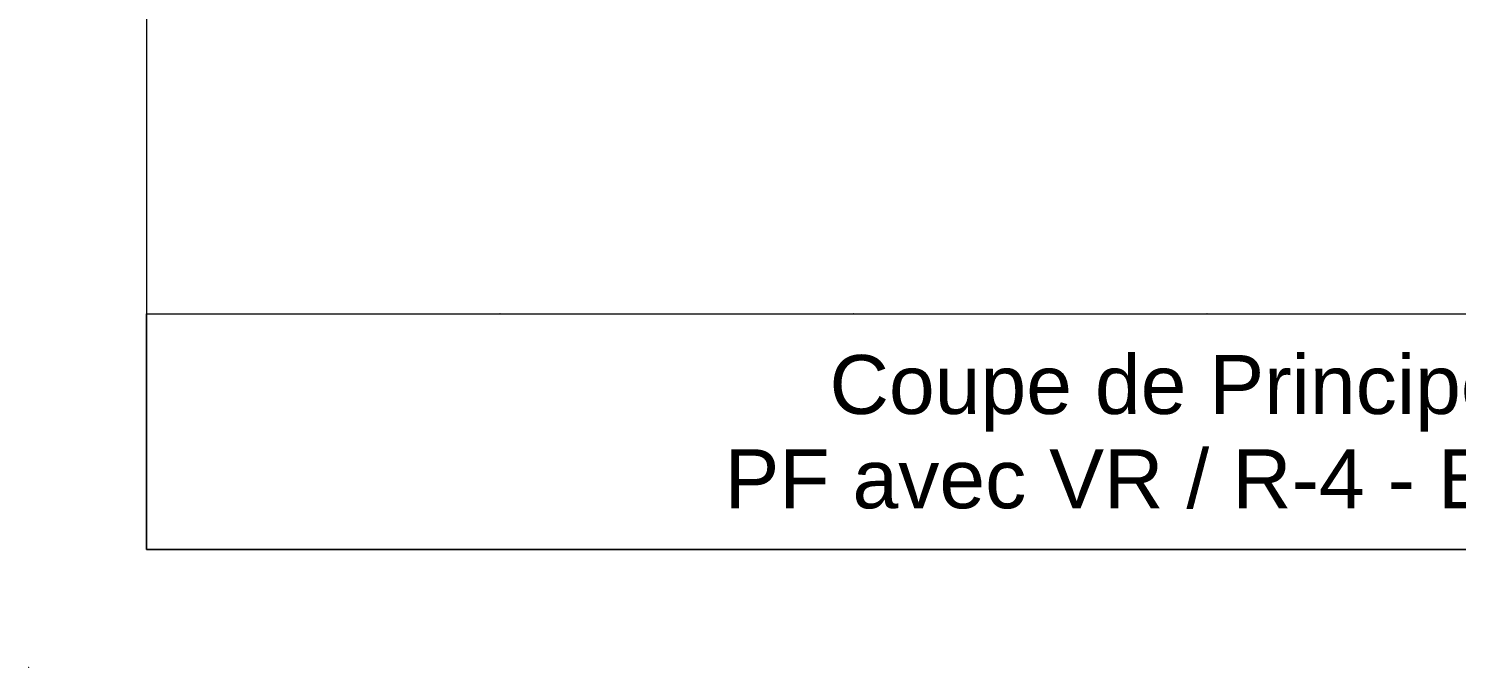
# Model space of a CAD drawing. Header units: millimetres. Extents: x -20000 to 230000, y -17405 to 25402.
# Drawn here: x 150000 to 156059, y -10000 to -7290 of the extents above; entities that cross this region are included whole.
import ezdxf
from ezdxf.enums import TextEntityAlignment as Align

# ---------------------------------------------------------------- set-up
doc = ezdxf.new("R2010")
doc.units = ezdxf.units.MM
doc.header["$PDMODE"] = 35
doc.header["$PDSIZE"] = 0.5
doc.layers.get('0').update_dxf_attribs({"lineweight": 13})
doc.layers.get('Defpoints').update_dxf_attribs({"true_color": 0xc2a584})
doc.layers.add('0 - 1 (validé)', color=3, linetype='Continuous', lineweight=13)
doc.layers.add('1 - Texte', color=7, linetype='Continuous', lineweight=13)
doc.layers.add('0 - Trame', color=1, linetype='Continuous', lineweight=0, plot=False)
doc.layers.add('Non visible', color=163, linetype='Continuous', lineweight=25, plot=False)
doc.styles.get("Standard").update_dxf_attribs({"font": 'ARIALUNI.TTF'})
doc.styles.add('Texte Poralu', font='tahomabd.ttf')

# ---------------------------------------------------------------- blocks, each defined once
blk = doc.blocks.new('Cadre Coupe_Elev')
for p in [(2000, 1500), (3500, 1500), (5000, 1500), (2000, 500), (3500, 500), (5000, 500)]:
    blk.add_point(p)
at = {"layer": '0 - Trame'}
for points in [[(500, 500), (9500, 500), (9500, 9500), (500, 9500)], [(500, 1500), (9500, 1500), (9500, 500), (500, 500)]]:
    blk.add_lwpolyline(points, close=True, dxfattribs=at)
for p in [(0, 0), (10000, 0)]:
    blk.add_point(p, dxfattribs=at)
at = {"layer": 'Defpoints'}
for p in [(5000, 1200), (5000, 1000), (5000, 800)]:
    blk.add_point(p, dxfattribs=at)
at = {"color": 7}
blk.add_attdef('REPERE_1', text='', height=300, dxfattribs=at).set_placement((1000, 9000), align=Align.MIDDLE_CENTER)
at = {"layer": '1 - Texte', "color": 7}
for tag, p in [('DEFINITION1', (5000, 1200)), ('DEFINITION2', (5000, 800))]:
    blk.add_attdef(tag, text='', height=250, dxfattribs=at).set_placement(p, align=Align.MIDDLE_CENTER)
at = {"layer": 'Non visible', "style": 'Texte Poralu'}
for p in [(5447.1, 4905.8), (5447.1, 4605.8)]:
    blk.add_attdef('REPERE_2', text='', height=35, dxfattribs=at).set_placement(p, align=Align.MIDDLE_LEFT)

msp = doc.modelspace()

# ---------------------------------------------------------------- block references
at = {"layer": '0 - 1 (validé)'}
msp.add_blockref('Cadre Coupe_Elev', (140000, -10000), dxfattribs=at)
ref = msp.add_blockref('Cadre Coupe_Elev', (150000, -10000), dxfattribs=at)
ref.add_attrib('DEFINITION1', 'Coupe de Principe P', dxfattribs={"layer": '1 - Texte', "color": 7, "height": 250}).set_placement((155000, -8800), align=Align.MIDDLE_CENTER)
ref.add_attrib('DEFINITION2', 'PF avec VR / R-4 - Balcon', dxfattribs={"layer": '1 - Texte', "color": 7, "height": 250}).set_placement((155000, -9200), align=Align.MIDDLE_CENTER)

doc.saveas('drawing.dxf')
